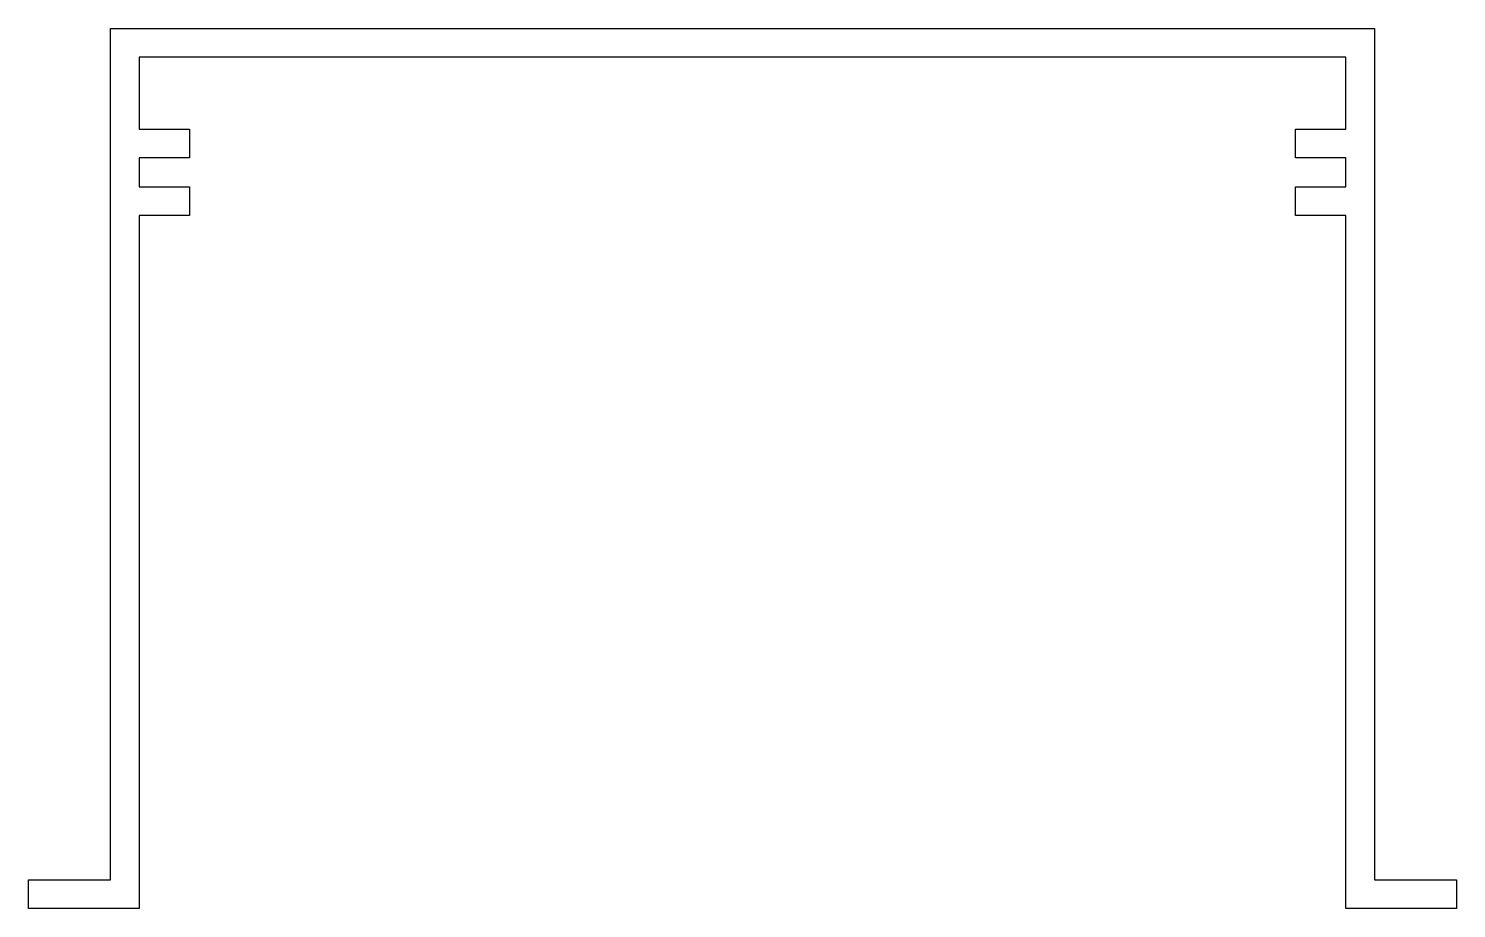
# Model space of a CAD drawing. Extents: x 96.9 to 196.2, y 147.2 to 208.4.
import ezdxf

# ---------------------------------------------------------------- set-up
doc = ezdxf.new("R2010")
doc.units = 0
doc.header["$LTSCALE"] = 15
doc.layers.get('0').update_dxf_attribs({"linetype": 'CONTINUOUS'})

msp = doc.modelspace()

# ---------------------------------------------------------------- linework, layer by layer
at = {"color": 0, "linetype": 'BYBLOCK', "ltscale": 0.05}
msp.add_lwpolyline([(184.962, 199.377), (184.962, 201.377), (188.462, 201.377), (188.462, 206.377), (104.562, 206.377), (104.562, 201.377), (108.062, 201.377), (108.062, 199.377), (104.562, 199.377), (104.562, 197.377), (108.062, 197.377), (108.062, 195.377), (104.562, 195.377), (104.562, 147.177), (96.862, 147.177), (96.862, 149.177), (102.562, 149.177), (102.562, 208.377), (190.462, 208.377), (190.462, 149.177), (196.162, 149.177), (196.162, 147.177), (188.462, 147.177), (188.462, 195.377), (184.962, 195.377), (184.962, 197.377), (188.462, 197.377), (188.462, 199.377)], close=True, dxfattribs=at)

doc.saveas('drawing.dxf')
